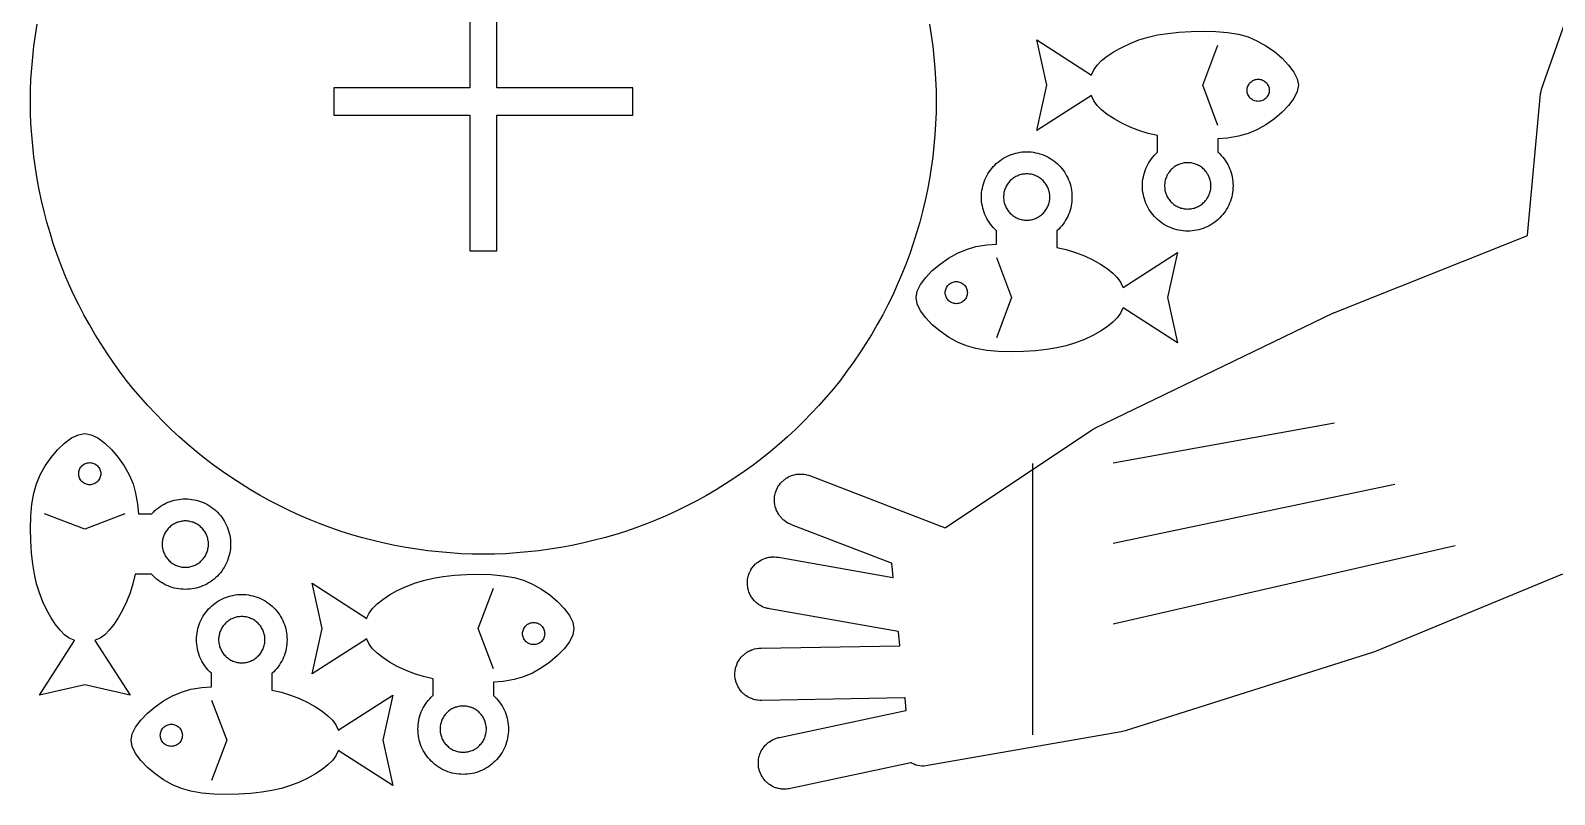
# Model space of a CAD drawing. Header units: millimetres. Extents: x 5 to 519, y 5 to 395.
# Drawn here: x 5 to 156.4, y 5.1 to 81.1 of the extents above; entities that cross this region are included whole.
import ezdxf

# ---------------------------------------------------------------- set-up
doc = ezdxf.new("R2010")
doc.units = ezdxf.units.MM
doc.layers.add('CUT', color=1, linetype='Continuous')
doc.layers.add('ENGRAVE', color=5, linetype='Continuous')

msp = doc.modelspace()

# ---------------------------------------------------------------- linework, layer by layer
at = {"layer": 'CUT'}
for points in [[(51.35, 75.35), (51.35, 88.85), (48.65, 88.85), (48.65, 75.35), (35.15, 75.35), (35.15, 72.65), (48.65, 72.65), (48.65, 59.15), (51.35, 59.15), (51.35, 72.65), (64.85, 72.65), (64.85, 75.35)], [(123.96, 70.36), (123, 70.28), (123, 68.97), (123.02, 68.95), (123.18, 68.79), (123.33, 68.63), (123.48, 68.47), (123.61, 68.29), (123.74, 68.11), (123.86, 67.93), (123.97, 67.73), (124.07, 67.54), (124.16, 67.33), (124.24, 67.13), (124.31, 66.92), (124.37, 66.71), (124.41, 66.49), (124.45, 66.27), (124.48, 66.05), (124.49, 65.83), (124.5, 65.61), (124.49, 65.39), (124.48, 65.17), (124.45, 64.95), (124.41, 64.73), (124.37, 64.52), (124.31, 64.31), (124.24, 64.1), (124.16, 63.89), (124.07, 63.69), (123.97, 63.49), (123.86, 63.3), (123.74, 63.11), (123.61, 62.93), (123.48, 62.76), (123.33, 62.59), (123.18, 62.43), (123.02, 62.28), (122.85, 62.13), (122.68, 62), (122.5, 61.87), (122.31, 61.75), (122.12, 61.64), (121.92, 61.54), (121.72, 61.46), (121.52, 61.38), (121.31, 61.31), (121.09, 61.25), (120.88, 61.2), (120.66, 61.16), (120.44, 61.13), (120.22, 61.12), (120, 61.11), (119.78, 61.12), (119.56, 61.13), (119.34, 61.16), (119.12, 61.2), (118.91, 61.25), (118.69, 61.31), (118.48, 61.38), (118.28, 61.46), (118.08, 61.54), (117.88, 61.64), (117.69, 61.75), (117.5, 61.87), (117.32, 62), (117.15, 62.13), (116.98, 62.28), (116.82, 62.43), (116.67, 62.59), (116.52, 62.76), (116.39, 62.93), (116.26, 63.11), (116.14, 63.3), (116.03, 63.49), (115.93, 63.69), (115.84, 63.89), (115.76, 64.1), (115.69, 64.31), (115.63, 64.52), (115.59, 64.73), (115.55, 64.95), (115.52, 65.17), (115.51, 65.39), (115.5, 65.61), (115.51, 65.83), (115.52, 66.05), (115.55, 66.27), (115.59, 66.49), (115.63, 66.71), (115.69, 66.92), (115.76, 67.13), (115.84, 67.33), (115.93, 67.54), (116.03, 67.73), (116.14, 67.93), (116.26, 68.11), (116.39, 68.29), (116.52, 68.47), (116.67, 68.63), (116.82, 68.79), (116.98, 68.95), (117, 68.97), (117, 70.61), (116.07, 70.83), (115.15, 71.11), (114.27, 71.46), (113.44, 71.85), (112.68, 72.27), (112.01, 72.72), (111.44, 73.17), (111, 73.61), (110.67, 74.07), (110.44, 74.57), (110.43, 74.6), (105, 71.11), (106, 75.61), (105, 80.11), (110.43, 76.62), (110.44, 76.66), (110.67, 77.15), (111, 77.61), (111.44, 78.06), (112.01, 78.51), (112.68, 78.95), (113.44, 79.38), (114.27, 79.77), (115.15, 80.11), (116.07, 80.4), (117, 80.61), (118.01, 80.77), (119.13, 80.9), (120.33, 80.97), (121.56, 81), (122.79, 80.97), (123.96, 80.86), (125.05, 80.68), (126, 80.41), (126.88, 80.03), (127.77, 79.54), (128.61, 78.95), (129.38, 78.3), (130.03, 77.61), (130.55, 76.92), (130.88, 76.24), (131, 75.61), (130.88, 74.98), (130.55, 74.3), (130.03, 73.61), (129.38, 72.92), (128.61, 72.28), (127.77, 71.69), (126.88, 71.19), (126, 70.81), (125.05, 70.55)], [(100.04, 59.75), (101, 59.83), (101, 61.15), (100.98, 61.17), (100.82, 61.32), (100.67, 61.48), (100.52, 61.65), (100.39, 61.82), (100.26, 62), (100.14, 62.19), (100.03, 62.38), (99.93, 62.58), (99.84, 62.78), (99.76, 62.98), (99.69, 63.19), (99.63, 63.41), (99.59, 63.62), (99.55, 63.84), (99.52, 64.06), (99.51, 64.28), (99.5, 64.5), (99.51, 64.72), (99.52, 64.94), (99.55, 65.16), (99.59, 65.38), (99.63, 65.59), (99.69, 65.81), (99.76, 66.02), (99.84, 66.22), (99.93, 66.42), (100.03, 66.62), (100.14, 66.81), (100.26, 67), (100.39, 67.18), (100.52, 67.35), (100.67, 67.52), (100.82, 67.68), (100.98, 67.83), (101.15, 67.98), (101.32, 68.11), (101.5, 68.24), (101.69, 68.36), (101.88, 68.47), (102.08, 68.57), (102.28, 68.66), (102.48, 68.74), (102.69, 68.81), (102.91, 68.87), (103.12, 68.91), (103.34, 68.95), (103.56, 68.98), (103.78, 68.99), (104, 69), (104.22, 68.99), (104.44, 68.98), (104.66, 68.95), (104.88, 68.91), (105.09, 68.87), (105.31, 68.81), (105.52, 68.74), (105.72, 68.66), (105.92, 68.57), (106.12, 68.47), (106.31, 68.36), (106.5, 68.24), (106.68, 68.11), (106.85, 67.98), (107.02, 67.83), (107.18, 67.68), (107.33, 67.52), (107.48, 67.35), (107.61, 67.18), (107.74, 67), (107.86, 66.81), (107.97, 66.62), (108.07, 66.42), (108.16, 66.22), (108.24, 66.02), (108.31, 65.81), (108.37, 65.59), (108.41, 65.38), (108.45, 65.16), (108.48, 64.94), (108.49, 64.72), (108.5, 64.5), (108.49, 64.28), (108.48, 64.06), (108.45, 63.84), (108.41, 63.62), (108.37, 63.41), (108.31, 63.19), (108.24, 62.98), (108.16, 62.78), (108.07, 62.58), (107.97, 62.38), (107.86, 62.19), (107.74, 62), (107.61, 61.82), (107.48, 61.65), (107.33, 61.48), (107.18, 61.32), (107.02, 61.17), (107, 61.15), (107, 59.5), (107.93, 59.28), (108.85, 59), (109.73, 58.65), (110.56, 58.26), (111.32, 57.84), (111.99, 57.4), (112.56, 56.94), (113, 56.5), (113.33, 56.04), (113.56, 55.55), (113.57, 55.51), (119, 59), (118, 54.5), (119, 50), (113.57, 53.49), (113.56, 53.45), (113.33, 52.96), (113, 52.5), (112.56, 52.06), (111.99, 51.6), (111.32, 51.16), (110.56, 50.74), (109.73, 50.35), (108.85, 50), (107.93, 49.72), (107, 49.5), (105.99, 49.34), (104.87, 49.22), (103.67, 49.14), (102.44, 49.11), (101.21, 49.15), (100.04, 49.25), (98.95, 49.43), (98, 49.7), (97.12, 50.08), (96.23, 50.58), (95.39, 51.16), (94.62, 51.81), (93.97, 52.5), (93.45, 53.19), (93.12, 53.87), (93, 54.5), (93.12, 55.13), (93.45, 55.81), (93.97, 56.5), (94.62, 57.19), (95.39, 57.84), (96.23, 58.42), (97.12, 58.92), (98, 59.3), (98.95, 59.57)], [(106.3, 64.61), (106.29, 64.73), (106.28, 64.84), (106.26, 64.95), (106.23, 65.06), (106.2, 65.17), (106.17, 65.27), (106.12, 65.38), (106.08, 65.48), (106.03, 65.58), (105.97, 65.68), (105.91, 65.78), (105.85, 65.87), (105.78, 65.96), (105.7, 66.04), (105.63, 66.13), (105.54, 66.2), (105.46, 66.28), (105.37, 66.35), (105.28, 66.41), (105.18, 66.47), (105.08, 66.53), (104.98, 66.58), (104.88, 66.62), (104.77, 66.67), (104.67, 66.7), (104.56, 66.73), (104.45, 66.76), (104.34, 66.78), (104.23, 66.79), (104.11, 66.8), (104, 66.8), (103.89, 66.8), (103.77, 66.79), (103.66, 66.78), (103.55, 66.76), (103.44, 66.73), (103.33, 66.7), (103.23, 66.67), (103.12, 66.62), (103.02, 66.58), (102.92, 66.53), (102.82, 66.47), (102.72, 66.41), (102.63, 66.35), (102.54, 66.28), (102.46, 66.2), (102.37, 66.13), (102.3, 66.04), (102.22, 65.96), (102.15, 65.87), (102.09, 65.78), (102.03, 65.68), (101.97, 65.58), (101.92, 65.48), (101.88, 65.38), (101.83, 65.27), (101.8, 65.17), (101.77, 65.06), (101.74, 64.95), (101.72, 64.84), (101.71, 64.73), (101.7, 64.61), (101.7, 64.5), (101.7, 64.39), (101.71, 64.27), (101.72, 64.16), (101.74, 64.05), (101.77, 63.94), (101.8, 63.83), (101.83, 63.73), (101.88, 63.62), (101.92, 63.52), (101.97, 63.42), (102.03, 63.32), (102.09, 63.22), (102.15, 63.13), (102.22, 63.04), (102.3, 62.96), (102.37, 62.87), (102.46, 62.8), (102.54, 62.72), (102.63, 62.65), (102.72, 62.59), (102.82, 62.53), (102.92, 62.47), (103.02, 62.42), (103.12, 62.38), (103.23, 62.33), (103.33, 62.3), (103.44, 62.27), (103.55, 62.24), (103.66, 62.22), (103.77, 62.21), (103.89, 62.2), (104, 62.2), (104.11, 62.2), (104.23, 62.21), (104.34, 62.22), (104.45, 62.24), (104.56, 62.27), (104.67, 62.3), (104.77, 62.33), (104.88, 62.38), (104.98, 62.42), (105.08, 62.47), (105.18, 62.53), (105.28, 62.59), (105.37, 62.65), (105.46, 62.72), (105.54, 62.8), (105.63, 62.87), (105.7, 62.96), (105.78, 63.04), (105.85, 63.13), (105.91, 63.22), (105.97, 63.32), (106.03, 63.42), (106.08, 63.52), (106.12, 63.62), (106.17, 63.73), (106.2, 63.83), (106.23, 63.94), (106.26, 64.05), (106.28, 64.16), (106.29, 64.27), (106.3, 64.39), (106.3, 64.5)], [(117.7, 65.5), (117.71, 65.39), (117.72, 65.28), (117.74, 65.16), (117.77, 65.05), (117.8, 64.94), (117.83, 64.84), (117.88, 64.73), (117.92, 64.63), (117.97, 64.53), (118.03, 64.43), (118.09, 64.33), (118.15, 64.24), (118.22, 64.15), (118.3, 64.07), (118.37, 63.99), (118.46, 63.91), (118.54, 63.83), (118.63, 63.77), (118.72, 63.7), (118.82, 63.64), (118.92, 63.58), (119.02, 63.53), (119.12, 63.49), (119.23, 63.45), (119.33, 63.41), (119.44, 63.38), (119.55, 63.36), (119.66, 63.34), (119.77, 63.32), (119.89, 63.32), (120, 63.31), (120.11, 63.32), (120.23, 63.32), (120.34, 63.34), (120.45, 63.36), (120.56, 63.38), (120.67, 63.41), (120.77, 63.45), (120.88, 63.49), (120.98, 63.53), (121.08, 63.58), (121.18, 63.64), (121.28, 63.7), (121.37, 63.77), (121.46, 63.83), (121.54, 63.91), (121.63, 63.99), (121.7, 64.07), (121.78, 64.15), (121.85, 64.24), (121.91, 64.33), (121.97, 64.43), (122.03, 64.53), (122.08, 64.63), (122.12, 64.73), (122.17, 64.84), (122.2, 64.94), (122.23, 65.05), (122.26, 65.16), (122.28, 65.28), (122.29, 65.39), (122.3, 65.5), (122.3, 65.61), (122.3, 65.73), (122.29, 65.84), (122.28, 65.95), (122.26, 66.06), (122.23, 66.17), (122.2, 66.28), (122.17, 66.39), (122.12, 66.49), (122.08, 66.6), (122.03, 66.7), (121.97, 66.79), (121.91, 66.89), (121.85, 66.98), (121.78, 67.07), (121.7, 67.16), (121.63, 67.24), (121.54, 67.32), (121.46, 67.39), (121.37, 67.46), (121.28, 67.52), (121.18, 67.59), (121.08, 67.64), (120.98, 67.69), (120.88, 67.74), (120.77, 67.78), (120.67, 67.81), (120.56, 67.84), (120.45, 67.87), (120.34, 67.89), (120.23, 67.9), (120.11, 67.91), (120, 67.91), (119.89, 67.91), (119.77, 67.9), (119.66, 67.89), (119.55, 67.87), (119.44, 67.84), (119.33, 67.81), (119.23, 67.78), (119.12, 67.74), (119.02, 67.69), (118.92, 67.64), (118.82, 67.59), (118.72, 67.52), (118.63, 67.46), (118.54, 67.39), (118.46, 67.32), (118.37, 67.24), (118.3, 67.16), (118.22, 67.07), (118.15, 66.98), (118.09, 66.89), (118.03, 66.79), (117.97, 66.7), (117.92, 66.6), (117.88, 66.49), (117.83, 66.39), (117.8, 66.28), (117.77, 66.17), (117.74, 66.06), (117.72, 65.95), (117.71, 65.84), (117.7, 65.73), (117.7, 65.61)], [(15.64, 33.96), (15.72, 33), (17.03, 33), (17.05, 33.02), (17.21, 33.18), (17.37, 33.33), (17.53, 33.48), (17.71, 33.61), (17.89, 33.74), (18.07, 33.86), (18.27, 33.97), (18.46, 34.07), (18.67, 34.16), (18.87, 34.24), (19.08, 34.31), (19.29, 34.37), (19.51, 34.41), (19.73, 34.45), (19.95, 34.48), (20.17, 34.49), (20.39, 34.5), (20.61, 34.49), (20.83, 34.48), (21.05, 34.45), (21.27, 34.41), (21.48, 34.37), (21.69, 34.31), (21.9, 34.24), (22.11, 34.16), (22.31, 34.07), (22.51, 33.97), (22.7, 33.86), (22.89, 33.74), (23.07, 33.61), (23.24, 33.48), (23.41, 33.33), (23.57, 33.18), (23.72, 33.02), (23.87, 32.85), (24, 32.68), (24.13, 32.5), (24.25, 32.31), (24.36, 32.12), (24.46, 31.92), (24.54, 31.72), (24.62, 31.52), (24.69, 31.31), (24.75, 31.09), (24.8, 30.88), (24.84, 30.66), (24.87, 30.44), (24.88, 30.22), (24.89, 30), (24.88, 29.78), (24.87, 29.56), (24.84, 29.34), (24.8, 29.12), (24.75, 28.91), (24.69, 28.69), (24.62, 28.48), (24.54, 28.28), (24.46, 28.08), (24.36, 27.88), (24.25, 27.69), (24.13, 27.5), (24, 27.32), (23.87, 27.15), (23.72, 26.98), (23.57, 26.82), (23.41, 26.67), (23.24, 26.52), (23.07, 26.39), (22.89, 26.26), (22.7, 26.14), (22.51, 26.03), (22.31, 25.93), (22.11, 25.84), (21.9, 25.76), (21.69, 25.69), (21.48, 25.63), (21.27, 25.59), (21.05, 25.55), (20.83, 25.52), (20.61, 25.51), (20.39, 25.5), (20.17, 25.51), (19.95, 25.52), (19.73, 25.55), (19.51, 25.59), (19.29, 25.63), (19.08, 25.69), (18.87, 25.76), (18.67, 25.84), (18.46, 25.93), (18.27, 26.03), (18.07, 26.14), (17.89, 26.26), (17.71, 26.39), (17.53, 26.52), (17.37, 26.67), (17.21, 26.82), (17.05, 26.98), (17.03, 27), (15.39, 27), (15.17, 26.07), (14.89, 25.15), (14.54, 24.27), (14.15, 23.44), (13.73, 22.68), (13.28, 22.01), (12.83, 21.44), (12.39, 21), (11.93, 20.67), (11.43, 20.44), (11.4, 20.43), (14.89, 15), (10.39, 16), (5.89, 15), (9.38, 20.43), (9.34, 20.44), (8.85, 20.67), (8.39, 21), (7.94, 21.44), (7.49, 22.01), (7.05, 22.68), (6.62, 23.44), (6.23, 24.27), (5.89, 25.15), (5.6, 26.07), (5.39, 27), (5.23, 28.01), (5.1, 29.13), (5.03, 30.33), (5, 31.56), (5.03, 32.79), (5.14, 33.96), (5.32, 35.05), (5.59, 36), (5.97, 36.88), (6.46, 37.77), (7.05, 38.61), (7.7, 39.38), (8.39, 40.03), (9.08, 40.55), (9.76, 40.88), (10.39, 41), (11.02, 40.88), (11.7, 40.55), (12.39, 40.03), (13.08, 39.38), (13.72, 38.61), (14.31, 37.77), (14.81, 36.88), (15.19, 36), (15.45, 35.05)], [(20.5, 27.7), (20.61, 27.71), (20.72, 27.72), (20.84, 27.74), (20.95, 27.77), (21.06, 27.8), (21.16, 27.83), (21.27, 27.88), (21.37, 27.92), (21.47, 27.97), (21.57, 28.03), (21.67, 28.09), (21.76, 28.15), (21.85, 28.22), (21.93, 28.3), (22.01, 28.37), (22.09, 28.46), (22.17, 28.54), (22.23, 28.63), (22.3, 28.72), (22.36, 28.82), (22.42, 28.92), (22.47, 29.02), (22.51, 29.12), (22.55, 29.23), (22.59, 29.33), (22.62, 29.44), (22.64, 29.55), (22.66, 29.66), (22.68, 29.77), (22.68, 29.89), (22.69, 30), (22.68, 30.11), (22.68, 30.23), (22.66, 30.34), (22.64, 30.45), (22.62, 30.56), (22.59, 30.67), (22.55, 30.77), (22.51, 30.88), (22.47, 30.98), (22.42, 31.08), (22.36, 31.18), (22.3, 31.28), (22.23, 31.37), (22.17, 31.46), (22.09, 31.54), (22.01, 31.63), (21.93, 31.7), (21.85, 31.78), (21.76, 31.85), (21.67, 31.91), (21.57, 31.97), (21.47, 32.03), (21.37, 32.08), (21.27, 32.12), (21.16, 32.17), (21.06, 32.2), (20.95, 32.23), (20.84, 32.26), (20.72, 32.28), (20.61, 32.29), (20.5, 32.3), (20.39, 32.3), (20.27, 32.3), (20.16, 32.29), (20.05, 32.28), (19.94, 32.26), (19.83, 32.23), (19.72, 32.2), (19.61, 32.17), (19.51, 32.12), (19.4, 32.08), (19.3, 32.03), (19.21, 31.97), (19.11, 31.91), (19.02, 31.85), (18.93, 31.78), (18.84, 31.7), (18.76, 31.63), (18.68, 31.54), (18.61, 31.46), (18.54, 31.37), (18.48, 31.28), (18.41, 31.18), (18.36, 31.08), (18.31, 30.98), (18.26, 30.88), (18.22, 30.77), (18.19, 30.67), (18.16, 30.56), (18.13, 30.45), (18.11, 30.34), (18.1, 30.23), (18.09, 30.11), (18.09, 30), (18.09, 29.89), (18.1, 29.77), (18.11, 29.66), (18.13, 29.55), (18.16, 29.44), (18.19, 29.33), (18.22, 29.23), (18.26, 29.12), (18.31, 29.02), (18.36, 28.92), (18.41, 28.82), (18.48, 28.72), (18.54, 28.63), (18.61, 28.54), (18.68, 28.46), (18.76, 28.37), (18.84, 28.3), (18.93, 28.22), (19.02, 28.15), (19.11, 28.09), (19.21, 28.03), (19.3, 27.97), (19.4, 27.92), (19.51, 27.88), (19.61, 27.83), (19.72, 27.8), (19.83, 27.77), (19.94, 27.74), (20.05, 27.72), (20.16, 27.71), (20.27, 27.7), (20.39, 27.7)], [(51.96, 16.36), (51, 16.28), (51, 14.97), (51.02, 14.95), (51.18, 14.79), (51.33, 14.63), (51.48, 14.47), (51.61, 14.29), (51.74, 14.11), (51.86, 13.93), (51.97, 13.73), (52.07, 13.54), (52.16, 13.33), (52.24, 13.13), (52.31, 12.92), (52.37, 12.71), (52.41, 12.49), (52.45, 12.27), (52.48, 12.05), (52.49, 11.83), (52.5, 11.61), (52.49, 11.39), (52.48, 11.17), (52.45, 10.95), (52.41, 10.73), (52.37, 10.52), (52.31, 10.31), (52.24, 10.1), (52.16, 9.89), (52.07, 9.69), (51.97, 9.49), (51.86, 9.3), (51.74, 9.11), (51.61, 8.93), (51.48, 8.76), (51.33, 8.59), (51.18, 8.43), (51.02, 8.28), (50.85, 8.13), (50.68, 8), (50.5, 7.87), (50.31, 7.75), (50.12, 7.64), (49.92, 7.54), (49.72, 7.46), (49.52, 7.38), (49.31, 7.31), (49.09, 7.25), (48.88, 7.2), (48.66, 7.16), (48.44, 7.13), (48.22, 7.12), (48, 7.11), (47.78, 7.12), (47.56, 7.13), (47.34, 7.16), (47.12, 7.2), (46.91, 7.25), (46.69, 7.31), (46.48, 7.38), (46.28, 7.46), (46.08, 7.54), (45.88, 7.64), (45.69, 7.75), (45.5, 7.87), (45.32, 8), (45.15, 8.13), (44.98, 8.28), (44.82, 8.43), (44.67, 8.59), (44.52, 8.76), (44.39, 8.93), (44.26, 9.11), (44.14, 9.3), (44.03, 9.49), (43.93, 9.69), (43.84, 9.89), (43.76, 10.1), (43.69, 10.31), (43.63, 10.52), (43.59, 10.73), (43.55, 10.95), (43.52, 11.17), (43.51, 11.39), (43.5, 11.61), (43.51, 11.83), (43.52, 12.05), (43.55, 12.27), (43.59, 12.49), (43.63, 12.71), (43.69, 12.92), (43.76, 13.13), (43.84, 13.33), (43.93, 13.54), (44.03, 13.73), (44.14, 13.93), (44.26, 14.11), (44.39, 14.29), (44.52, 14.47), (44.67, 14.63), (44.82, 14.79), (44.98, 14.95), (45, 14.97), (45, 16.61), (44.07, 16.83), (43.15, 17.11), (42.27, 17.46), (41.44, 17.85), (40.68, 18.27), (40.01, 18.72), (39.44, 19.17), (39, 19.61), (38.67, 20.07), (38.44, 20.57), (38.43, 20.6), (33, 17.11), (34, 21.61), (33, 26.11), (38.43, 22.62), (38.44, 22.66), (38.67, 23.15), (39, 23.61), (39.44, 24.06), (40.01, 24.51), (40.68, 24.95), (41.44, 25.38), (42.27, 25.77), (43.15, 26.11), (44.07, 26.4), (45, 26.61), (46.01, 26.77), (47.13, 26.9), (48.33, 26.97), (49.56, 27), (50.79, 26.97), (51.96, 26.86), (53.05, 26.68), (54, 26.41), (54.88, 26.03), (55.77, 25.54), (56.61, 24.95), (57.38, 24.3), (58.03, 23.61), (58.55, 22.92), (58.88, 22.24), (59, 21.61), (58.88, 20.98), (58.55, 20.3), (58.03, 19.61), (57.38, 18.92), (56.61, 18.28), (55.77, 17.69), (54.88, 17.19), (54, 16.81), (53.05, 16.55)], [(22.04, 15.75), (23, 15.83), (23, 17.15), (22.98, 17.17), (22.82, 17.32), (22.67, 17.48), (22.52, 17.65), (22.39, 17.82), (22.26, 18), (22.14, 18.19), (22.03, 18.38), (21.93, 18.58), (21.84, 18.78), (21.76, 18.98), (21.69, 19.19), (21.63, 19.41), (21.59, 19.62), (21.55, 19.84), (21.52, 20.06), (21.51, 20.28), (21.5, 20.5), (21.51, 20.72), (21.52, 20.94), (21.55, 21.16), (21.59, 21.38), (21.63, 21.59), (21.69, 21.81), (21.76, 22.02), (21.84, 22.22), (21.93, 22.42), (22.03, 22.62), (22.14, 22.81), (22.26, 23), (22.39, 23.18), (22.52, 23.35), (22.67, 23.52), (22.82, 23.68), (22.98, 23.83), (23.15, 23.98), (23.32, 24.11), (23.5, 24.24), (23.69, 24.36), (23.88, 24.47), (24.08, 24.57), (24.28, 24.66), (24.48, 24.74), (24.69, 24.81), (24.91, 24.87), (25.12, 24.91), (25.34, 24.95), (25.56, 24.98), (25.78, 24.99), (26, 25), (26.22, 24.99), (26.44, 24.98), (26.66, 24.95), (26.88, 24.91), (27.09, 24.87), (27.31, 24.81), (27.52, 24.74), (27.72, 24.66), (27.92, 24.57), (28.12, 24.47), (28.31, 24.36), (28.5, 24.24), (28.68, 24.11), (28.85, 23.98), (29.02, 23.83), (29.18, 23.68), (29.33, 23.52), (29.48, 23.35), (29.61, 23.18), (29.74, 23), (29.86, 22.81), (29.97, 22.62), (30.07, 22.42), (30.16, 22.22), (30.24, 22.02), (30.31, 21.81), (30.37, 21.59), (30.41, 21.38), (30.45, 21.16), (30.48, 20.94), (30.49, 20.72), (30.5, 20.5), (30.49, 20.28), (30.48, 20.06), (30.45, 19.84), (30.41, 19.62), (30.37, 19.41), (30.31, 19.19), (30.24, 18.98), (30.16, 18.78), (30.07, 18.58), (29.97, 18.38), (29.86, 18.19), (29.74, 18), (29.61, 17.82), (29.48, 17.65), (29.33, 17.48), (29.18, 17.32), (29.02, 17.17), (29, 17.15), (29, 15.5), (29.93, 15.28), (30.85, 15), (31.73, 14.65), (32.56, 14.26), (33.32, 13.84), (33.99, 13.4), (34.56, 12.94), (35, 12.5), (35.33, 12.04), (35.56, 11.55), (35.57, 11.51), (41, 15), (40, 10.5), (41, 6), (35.57, 9.49), (35.56, 9.45), (35.33, 8.96), (35, 8.5), (34.56, 8.06), (33.99, 7.6), (33.32, 7.16), (32.56, 6.74), (31.73, 6.35), (30.85, 6), (29.93, 5.72), (29, 5.5), (27.99, 5.34), (26.87, 5.22), (25.67, 5.14), (24.44, 5.11), (23.21, 5.15), (22.04, 5.25), (20.95, 5.43), (20, 5.7), (19.12, 6.08), (18.23, 6.58), (17.39, 7.16), (16.62, 7.81), (15.97, 8.5), (15.45, 9.19), (15.12, 9.87), (15, 10.5), (15.12, 11.13), (15.45, 11.81), (15.97, 12.5), (16.62, 13.19), (17.39, 13.84), (18.23, 14.42), (19.12, 14.92), (20, 15.3), (20.95, 15.57)], [(28.3, 20.61), (28.29, 20.73), (28.28, 20.84), (28.26, 20.95), (28.23, 21.06), (28.2, 21.17), (28.17, 21.27), (28.12, 21.38), (28.08, 21.48), (28.03, 21.58), (27.97, 21.68), (27.91, 21.78), (27.85, 21.87), (27.78, 21.96), (27.7, 22.04), (27.63, 22.13), (27.54, 22.2), (27.46, 22.28), (27.37, 22.35), (27.28, 22.41), (27.18, 22.47), (27.08, 22.53), (26.98, 22.58), (26.88, 22.62), (26.77, 22.67), (26.67, 22.7), (26.56, 22.73), (26.45, 22.76), (26.34, 22.78), (26.23, 22.79), (26.11, 22.8), (26, 22.8), (25.89, 22.8), (25.77, 22.79), (25.66, 22.78), (25.55, 22.76), (25.44, 22.73), (25.33, 22.7), (25.23, 22.67), (25.12, 22.62), (25.02, 22.58), (24.92, 22.53), (24.82, 22.47), (24.72, 22.41), (24.63, 22.35), (24.54, 22.28), (24.46, 22.2), (24.37, 22.13), (24.3, 22.04), (24.22, 21.96), (24.15, 21.87), (24.09, 21.78), (24.03, 21.68), (23.97, 21.58), (23.92, 21.48), (23.88, 21.38), (23.83, 21.27), (23.8, 21.17), (23.77, 21.06), (23.74, 20.95), (23.72, 20.84), (23.71, 20.73), (23.7, 20.61), (23.7, 20.5), (23.7, 20.39), (23.71, 20.27), (23.72, 20.16), (23.74, 20.05), (23.77, 19.94), (23.8, 19.83), (23.83, 19.73), (23.88, 19.62), (23.92, 19.52), (23.97, 19.42), (24.03, 19.32), (24.09, 19.22), (24.15, 19.13), (24.22, 19.04), (24.3, 18.96), (24.37, 18.87), (24.46, 18.8), (24.54, 18.72), (24.63, 18.65), (24.72, 18.59), (24.82, 18.53), (24.92, 18.47), (25.02, 18.42), (25.12, 18.38), (25.23, 18.33), (25.33, 18.3), (25.44, 18.27), (25.55, 18.24), (25.66, 18.22), (25.77, 18.21), (25.89, 18.2), (26, 18.2), (26.11, 18.2), (26.23, 18.21), (26.34, 18.22), (26.45, 18.24), (26.56, 18.27), (26.67, 18.3), (26.77, 18.33), (26.88, 18.38), (26.98, 18.42), (27.08, 18.47), (27.18, 18.53), (27.28, 18.59), (27.37, 18.65), (27.46, 18.72), (27.54, 18.8), (27.63, 18.87), (27.7, 18.96), (27.78, 19.04), (27.85, 19.13), (27.91, 19.22), (27.97, 19.32), (28.03, 19.42), (28.08, 19.52), (28.12, 19.62), (28.17, 19.73), (28.2, 19.83), (28.23, 19.94), (28.26, 20.05), (28.28, 20.16), (28.29, 20.27), (28.3, 20.39), (28.3, 20.5)], [(45.7, 11.5), (45.71, 11.39), (45.72, 11.28), (45.74, 11.16), (45.77, 11.05), (45.8, 10.94), (45.83, 10.84), (45.88, 10.73), (45.92, 10.63), (45.97, 10.53), (46.03, 10.43), (46.09, 10.33), (46.15, 10.24), (46.22, 10.15), (46.3, 10.07), (46.37, 9.99), (46.46, 9.91), (46.54, 9.83), (46.63, 9.77), (46.72, 9.7), (46.82, 9.64), (46.92, 9.58), (47.02, 9.53), (47.12, 9.49), (47.23, 9.45), (47.33, 9.41), (47.44, 9.38), (47.55, 9.36), (47.66, 9.34), (47.77, 9.32), (47.89, 9.32), (48, 9.31), (48.11, 9.32), (48.23, 9.32), (48.34, 9.34), (48.45, 9.36), (48.56, 9.38), (48.67, 9.41), (48.77, 9.45), (48.88, 9.49), (48.98, 9.53), (49.08, 9.58), (49.18, 9.64), (49.28, 9.7), (49.37, 9.77), (49.46, 9.83), (49.54, 9.91), (49.63, 9.99), (49.7, 10.07), (49.78, 10.15), (49.85, 10.24), (49.91, 10.33), (49.97, 10.43), (50.03, 10.53), (50.08, 10.63), (50.12, 10.73), (50.17, 10.84), (50.2, 10.94), (50.23, 11.05), (50.26, 11.16), (50.28, 11.28), (50.29, 11.39), (50.3, 11.5), (50.3, 11.61), (50.3, 11.73), (50.29, 11.84), (50.28, 11.95), (50.26, 12.06), (50.23, 12.17), (50.2, 12.28), (50.17, 12.39), (50.12, 12.49), (50.08, 12.6), (50.03, 12.7), (49.97, 12.79), (49.91, 12.89), (49.85, 12.98), (49.78, 13.07), (49.7, 13.16), (49.63, 13.24), (49.54, 13.32), (49.46, 13.39), (49.37, 13.46), (49.28, 13.52), (49.18, 13.59), (49.08, 13.64), (48.98, 13.69), (48.88, 13.74), (48.77, 13.78), (48.67, 13.81), (48.56, 13.84), (48.45, 13.87), (48.34, 13.89), (48.23, 13.9), (48.11, 13.91), (48, 13.91), (47.89, 13.91), (47.77, 13.9), (47.66, 13.89), (47.55, 13.87), (47.44, 13.84), (47.33, 13.81), (47.23, 13.78), (47.12, 13.74), (47.02, 13.69), (46.92, 13.64), (46.82, 13.59), (46.72, 13.52), (46.63, 13.46), (46.54, 13.39), (46.46, 13.32), (46.37, 13.24), (46.3, 13.16), (46.22, 13.07), (46.15, 12.98), (46.09, 12.89), (46.03, 12.79), (45.97, 12.7), (45.92, 12.6), (45.88, 12.49), (45.83, 12.39), (45.8, 12.28), (45.77, 12.17), (45.74, 12.06), (45.72, 11.95), (45.71, 11.84), (45.7, 11.73), (45.7, 11.61)]]:
    msp.add_lwpolyline(points, close=True, dxfattribs=at)
for points in [[(157.23, 27.02), (138.71, 19.35), (138.63, 19.32), (138.55, 19.29), (138.47, 19.26), (113.79, 11.44), (113.66, 11.4), (113.53, 11.37), (113.39, 11.34), (93.98, 7.96), (93.78, 7.94), (93.58, 7.94), (93.38, 7.95), (93.18, 7.99), (92.99, 8.04), (92.8, 8.12), (92.62, 8.21), (92.54, 8.26), (92.49, 8.25), (80.51, 5.71), (80.41, 5.69), (80.31, 5.67), (80.11, 5.65), (80.05, 5.64), (79.86, 5.64), (79.8, 5.64), (79.6, 5.66), (79.55, 5.67), (79.35, 5.7), (79.3, 5.72), (79.11, 5.77), (79.05, 5.79), (78.87, 5.86), (78.82, 5.89), (78.64, 5.98), (78.59, 6.01), (78.43, 6.12), (78.38, 6.15), (78.23, 6.27), (78.18, 6.31), (78.04, 6.45), (78, 6.49), (77.87, 6.64), (77.84, 6.69), (77.73, 6.85), (77.7, 6.9), (77.6, 7.07), (77.58, 7.12), (77.5, 7.3), (77.48, 7.36), (77.42, 7.55), (77.4, 7.6), (77.36, 7.8), (77.35, 7.85), (77.33, 8.05), (77.33, 8.11), (77.33, 8.3), (77.33, 8.36), (77.34, 8.56), (77.35, 8.62), (77.39, 8.81), (77.4, 8.87), (77.46, 9.05), (77.47, 9.11), (77.55, 9.29), (77.57, 9.34), (77.66, 9.52), (77.69, 9.57), (77.8, 9.73), (77.83, 9.78), (77.96, 9.94), (77.99, 9.98), (78.13, 10.12), (78.17, 10.16), (78.32, 10.29), (78.37, 10.32), (78.53, 10.43), (78.58, 10.46), (78.75, 10.56), (78.81, 10.58), (78.99, 10.66), (79.04, 10.68), (79.23, 10.74), (79.33, 10.77), (79.43, 10.79), (91.98, 13.46), (92.03, 13.47), (92.02, 13.52), (91.91, 14.66), (91.91, 14.71), (91.86, 14.71), (77.69, 14.46), (77.59, 14.46), (77.49, 14.47), (77.29, 14.48), (77.23, 14.49), (77.04, 14.52), (76.98, 14.54), (76.79, 14.59), (76.74, 14.61), (76.55, 14.68), (76.5, 14.71), (76.33, 14.8), (76.28, 14.82), (76.11, 14.93), (76.06, 14.97), (75.91, 15.09), (75.86, 15.13), (75.72, 15.26), (75.68, 15.3), (75.56, 15.45), (75.52, 15.5), (75.41, 15.66), (75.38, 15.71), (75.28, 15.88), (75.26, 15.94), (75.18, 16.12), (75.16, 16.17), (75.1, 16.36), (75.08, 16.41), (75.04, 16.61), (75.03, 16.66), (75.01, 16.86), (75, 16.92), (75, 17.11), (75, 17.17), (75.02, 17.37), (75.03, 17.43), (75.06, 17.62), (75.07, 17.68), (75.13, 17.86), (75.15, 17.92), (75.22, 18.1), (75.24, 18.16), (75.33, 18.33), (75.36, 18.38), (75.47, 18.55), (75.5, 18.59), (75.62, 18.75), (75.66, 18.79), (75.8, 18.93), (75.84, 18.97), (75.99, 19.1), (76.04, 19.14), (76.2, 19.25), (76.25, 19.28), (76.42, 19.38), (76.47, 19.4), (76.65, 19.48), (76.71, 19.5), (76.89, 19.56), (76.95, 19.58), (77.14, 19.62), (77.2, 19.63), (77.39, 19.65), (77.5, 19.66), (77.6, 19.66), (91.35, 19.9), (91.4, 19.9), (91.39, 19.95), (91.27, 21.26), (91.26, 21.3), (91.21, 21.31), (78.43, 23.57), (78.34, 23.59), (78.23, 23.61), (78.04, 23.66), (77.99, 23.68), (77.8, 23.75), (77.75, 23.78), (77.58, 23.87), (77.53, 23.89), (77.36, 24), (77.31, 24.03), (77.16, 24.15), (77.11, 24.19), (76.97, 24.33), (76.93, 24.37), (76.8, 24.52), (76.77, 24.57), (76.65, 24.73), (76.62, 24.78), (76.53, 24.95), (76.5, 25), (76.42, 25.18), (76.4, 25.24), (76.34, 25.42), (76.32, 25.48), (76.28, 25.67), (76.27, 25.73), (76.25, 25.92), (76.24, 25.98), (76.24, 26.18), (76.24, 26.24), (76.26, 26.43), (76.26, 26.49), (76.3, 26.68), (76.31, 26.74), (76.36, 26.93), (76.38, 26.98), (76.45, 27.17), (76.48, 27.22), (76.57, 27.4), (76.6, 27.45), (76.7, 27.61), (76.73, 27.66), (76.86, 27.82), (76.89, 27.86), (77.03, 28), (77.07, 28.04), (77.22, 28.17), (77.27, 28.21), (77.43, 28.32), (77.48, 28.35), (77.65, 28.45), (77.7, 28.47), (77.88, 28.55), (77.94, 28.57), (78.12, 28.63), (78.18, 28.65), (78.37, 28.69), (78.43, 28.7), (78.62, 28.72), (78.68, 28.73), (78.88, 28.73), (78.94, 28.73), (79.13, 28.72), (79.24, 28.7), (79.34, 28.69), (90.68, 26.69), (90.73, 26.68), (90.73, 26.73), (90.62, 27.81), (90.61, 28.03), (90.61, 28.1), (90.57, 28.12), (80.64, 31.93), (80.55, 31.97), (80.45, 32.01), (80.27, 32.1), (80.22, 32.13), (80.06, 32.23), (80.01, 32.27), (79.85, 32.39), (79.81, 32.42), (79.67, 32.56), (79.63, 32.6), (79.5, 32.75), (79.46, 32.8), (79.35, 32.96), (79.32, 33.01), (79.22, 33.18), (79.19, 33.23), (79.11, 33.41), (79.09, 33.46), (79.03, 33.65), (79.01, 33.71), (78.97, 33.9), (78.96, 33.96), (78.94, 34.15), (78.93, 34.21), (78.93, 34.4), (78.93, 34.46), (78.94, 34.66), (78.95, 34.72), (78.98, 34.91), (79, 34.97), (79.05, 35.16), (79.07, 35.21), (79.14, 35.4), (79.16, 35.45), (79.25, 35.63), (79.28, 35.68), (79.38, 35.84), (79.42, 35.89), (79.54, 36.05), (79.57, 36.09), (79.71, 36.23), (79.75, 36.27), (79.9, 36.4), (79.95, 36.44), (80.11, 36.55), (80.16, 36.58), (80.33, 36.68), (80.38, 36.71), (80.56, 36.79), (80.61, 36.81), (80.8, 36.87), (80.86, 36.88), (81.05, 36.93), (81.1, 36.94), (81.3, 36.96), (81.36, 36.97), (81.55, 36.97), (81.61, 36.97), (81.81, 36.96), (81.87, 36.95), (82.06, 36.92), (82.12, 36.9), (82.31, 36.85), (82.41, 36.82), (82.5, 36.78), (95.48, 31.8), (95.57, 31.76), (95.67, 31.72), (95.79, 31.66), (95.79, 31.66), (95.88, 31.62), (95.92, 31.64), (110.42, 41.31), (110.54, 41.38), (110.66, 41.45), (110.78, 41.52), (134.5, 52.98), (134.56, 53.01), (134.63, 53.04), (134.69, 53.07), (153.7, 60.65), (153.75, 60.67), (153.76, 60.72), (155.07, 74.76), (155.11, 75), (155.17, 75.23), (158.46, 84.63)], [(94.34, 81.69), (94.51, 80.6), (94.66, 79.51), (94.78, 78.41), (94.88, 77.31), (94.95, 76.21), (94.99, 75.1), (95, 74), (94.99, 72.9), (94.95, 71.79), (94.88, 70.69), (94.78, 69.59), (94.66, 68.49), (94.51, 67.4), (94.34, 66.31), (94.14, 65.22), (93.91, 64.14), (93.65, 63.07), (93.37, 62), (93.06, 60.94), (92.73, 59.88), (92.37, 58.84), (91.98, 57.8), (91.57, 56.78), (91.14, 55.76), (90.68, 54.76), (90.2, 53.77), (89.69, 52.79), (89.15, 51.82), (88.6, 50.87), (88.02, 49.93), (87.42, 49), (86.79, 48.09), (86.14, 47.19), (85.48, 46.31), (84.79, 45.45), (84.07, 44.61), (83.34, 43.78), (82.59, 42.97), (81.82, 42.18), (81.03, 41.41), (80.22, 40.66), (79.39, 39.93), (78.55, 39.21), (77.69, 38.52), (76.81, 37.86), (75.91, 37.21), (75, 36.58), (74.07, 35.98), (73.13, 35.4), (72.18, 34.85), (71.21, 34.31), (70.23, 33.8), (69.24, 33.32), (68.24, 32.86), (67.22, 32.43), (66.2, 32.02), (65.16, 31.63), (64.12, 31.27), (63.06, 30.94), (62, 30.63), (60.93, 30.35), (59.86, 30.09), (58.78, 29.86), (57.69, 29.66), (56.6, 29.49), (55.51, 29.34), (54.41, 29.22), (53.31, 29.12), (52.21, 29.05), (51.1, 29.01), (50, 29), (48.9, 29.01), (47.79, 29.05), (46.69, 29.12), (45.59, 29.22), (44.49, 29.34), (43.4, 29.49), (42.31, 29.66), (41.22, 29.86), (40.14, 30.09), (39.07, 30.35), (38, 30.63), (36.94, 30.94), (35.88, 31.27), (34.84, 31.63), (33.8, 32.02), (32.78, 32.43), (31.76, 32.86), (30.76, 33.32), (29.77, 33.8), (28.79, 34.31), (27.82, 34.85), (26.87, 35.4), (25.93, 35.98), (25, 36.58), (24.09, 37.21), (23.19, 37.86), (22.31, 38.52), (21.45, 39.21), (20.61, 39.93), (19.78, 40.66), (18.97, 41.41), (18.18, 42.18), (17.41, 42.97), (16.66, 43.78), (15.93, 44.61), (15.21, 45.45), (14.52, 46.31), (13.86, 47.19), (13.21, 48.09), (12.58, 49), (11.98, 49.93), (11.4, 50.87), (10.85, 51.82), (10.31, 52.79), (9.8, 53.77), (9.32, 54.76), (8.86, 55.76), (8.43, 56.78), (8.02, 57.8), (7.63, 58.84), (7.27, 59.88), (6.94, 60.94), (6.63, 62), (6.35, 63.07), (6.09, 64.14), (5.86, 65.22), (5.66, 66.31), (5.49, 67.4), (5.34, 68.49), (5.22, 69.59), (5.12, 70.69), (5.05, 71.79), (5.01, 72.9), (5, 74), (5.01, 75.1), (5.05, 76.21), (5.12, 77.31), (5.22, 78.41), (5.34, 79.51), (5.49, 80.6), (5.66, 81.69)]]:
    msp.add_lwpolyline(points, dxfattribs=at)
at = {"layer": 'ENGRAVE'}
for points in [[(123, 71.61), (121.5, 75.61), (123, 79.61)], [(125.9, 75.11), (125.91, 75.22), (125.92, 75.33), (125.95, 75.43), (125.98, 75.53), (126.03, 75.63), (126.09, 75.72), (126.15, 75.81), (126.22, 75.89), (126.3, 75.96), (126.39, 76.03), (126.48, 76.08), (126.58, 76.13), (126.68, 76.17), (126.79, 76.19), (126.89, 76.21), (127, 76.21), (127.11, 76.21), (127.21, 76.19), (127.32, 76.17), (127.42, 76.13), (127.52, 76.08), (127.61, 76.03), (127.7, 75.96), (127.78, 75.89), (127.85, 75.81), (127.91, 75.72), (127.97, 75.63), (128.02, 75.53), (128.05, 75.43), (128.08, 75.33), (128.09, 75.22), (128.1, 75.11), (128.09, 75), (128.08, 74.9), (128.05, 74.79), (128.02, 74.69), (127.97, 74.59), (127.91, 74.5), (127.85, 74.41), (127.78, 74.33), (127.7, 74.26), (127.61, 74.2), (127.52, 74.14), (127.42, 74.1), (127.32, 74.06), (127.21, 74.03), (127.11, 74.02), (127, 74.01), (126.89, 74.02), (126.79, 74.03), (126.68, 74.06), (126.58, 74.1), (126.48, 74.14), (126.39, 74.2), (126.3, 74.26), (126.22, 74.33), (126.15, 74.41), (126.09, 74.5), (126.03, 74.59), (125.98, 74.69), (125.95, 74.79), (125.92, 74.9), (125.91, 75), (125.9, 75.11)], [(101, 58.5), (102.5, 54.5), (101, 50.5)], [(98.1, 55), (98.09, 54.89), (98.08, 54.79), (98.05, 54.68), (98.02, 54.58), (97.97, 54.48), (97.91, 54.39), (97.85, 54.3), (97.78, 54.22), (97.7, 54.15), (97.61, 54.09), (97.52, 54.03), (97.42, 53.98), (97.32, 53.95), (97.21, 53.92), (97.11, 53.91), (97, 53.9), (96.89, 53.91), (96.79, 53.92), (96.68, 53.95), (96.58, 53.98), (96.48, 54.03), (96.39, 54.09), (96.3, 54.15), (96.22, 54.22), (96.15, 54.3), (96.09, 54.39), (96.03, 54.48), (95.98, 54.58), (95.95, 54.68), (95.92, 54.79), (95.91, 54.89), (95.9, 55), (95.91, 55.11), (95.92, 55.21), (95.95, 55.32), (95.98, 55.42), (96.03, 55.52), (96.09, 55.61), (96.15, 55.7), (96.22, 55.78), (96.3, 55.85), (96.39, 55.91), (96.48, 55.97), (96.58, 56.02), (96.68, 56.05), (96.79, 56.08), (96.89, 56.09), (97, 56.1), (97.11, 56.09), (97.21, 56.08), (97.32, 56.05), (97.42, 56.02), (97.52, 55.97), (97.61, 55.91), (97.7, 55.85), (97.78, 55.78), (97.85, 55.7), (97.91, 55.61), (97.97, 55.52), (98.02, 55.42), (98.05, 55.32), (98.08, 55.21), (98.09, 55.11), (98.1, 55)], [(134.59, 42.03), (112.59, 38.06)], [(10.89, 35.9), (10.78, 35.91), (10.67, 35.92), (10.57, 35.95), (10.47, 35.98), (10.37, 36.03), (10.28, 36.09), (10.19, 36.15), (10.11, 36.22), (10.04, 36.3), (9.97, 36.39), (9.92, 36.48), (9.87, 36.58), (9.83, 36.68), (9.81, 36.79), (9.79, 36.89), (9.79, 37), (9.79, 37.11), (9.81, 37.21), (9.83, 37.32), (9.87, 37.42), (9.92, 37.52), (9.97, 37.61), (10.04, 37.7), (10.11, 37.78), (10.19, 37.85), (10.28, 37.91), (10.37, 37.97), (10.47, 38.02), (10.57, 38.05), (10.67, 38.08), (10.78, 38.09), (10.89, 38.1), (11, 38.09), (11.1, 38.08), (11.21, 38.05), (11.31, 38.02), (11.41, 37.97), (11.5, 37.91), (11.59, 37.85), (11.67, 37.78), (11.74, 37.7), (11.8, 37.61), (11.86, 37.52), (11.9, 37.42), (11.94, 37.32), (11.97, 37.21), (11.98, 37.11), (11.99, 37), (11.98, 36.89), (11.97, 36.79), (11.94, 36.68), (11.9, 36.58), (11.86, 36.48), (11.8, 36.39), (11.74, 36.3), (11.67, 36.22), (11.59, 36.15), (11.5, 36.09), (11.41, 36.03), (11.31, 35.98), (11.21, 35.95), (11.1, 35.92), (11, 35.91), (10.89, 35.9)], [(104.59, 38.03), (104.59, 11.03)], [(140.59, 35.93), (112.59, 30.06)], [(14.39, 33), (10.39, 31.5), (6.39, 33)], [(146.59, 29.83), (112.59, 22.06)], [(51, 17.61), (49.5, 21.61), (51, 25.61)], [(53.9, 21.11), (53.91, 21.22), (53.92, 21.33), (53.95, 21.43), (53.98, 21.53), (54.03, 21.63), (54.09, 21.72), (54.15, 21.81), (54.22, 21.89), (54.3, 21.96), (54.39, 22.03), (54.48, 22.08), (54.58, 22.13), (54.68, 22.17), (54.79, 22.19), (54.89, 22.21), (55, 22.21), (55.11, 22.21), (55.21, 22.19), (55.32, 22.17), (55.42, 22.13), (55.52, 22.08), (55.61, 22.03), (55.7, 21.96), (55.78, 21.89), (55.85, 21.81), (55.91, 21.72), (55.97, 21.63), (56.02, 21.53), (56.05, 21.43), (56.08, 21.33), (56.09, 21.22), (56.1, 21.11), (56.09, 21), (56.08, 20.9), (56.05, 20.79), (56.02, 20.69), (55.97, 20.59), (55.91, 20.5), (55.85, 20.41), (55.78, 20.33), (55.7, 20.26), (55.61, 20.2), (55.52, 20.14), (55.42, 20.1), (55.32, 20.06), (55.21, 20.03), (55.11, 20.02), (55, 20.01), (54.89, 20.02), (54.79, 20.03), (54.68, 20.06), (54.58, 20.1), (54.48, 20.14), (54.39, 20.2), (54.3, 20.26), (54.22, 20.33), (54.15, 20.41), (54.09, 20.5), (54.03, 20.59), (53.98, 20.69), (53.95, 20.79), (53.92, 20.9), (53.91, 21), (53.9, 21.11)], [(23, 14.5), (24.5, 10.5), (23, 6.5)], [(20.1, 11), (20.09, 10.89), (20.08, 10.79), (20.05, 10.68), (20.02, 10.58), (19.97, 10.48), (19.91, 10.39), (19.85, 10.3), (19.78, 10.22), (19.7, 10.15), (19.61, 10.09), (19.52, 10.03), (19.42, 9.98), (19.32, 9.95), (19.21, 9.92), (19.11, 9.91), (19, 9.9), (18.89, 9.91), (18.79, 9.92), (18.68, 9.95), (18.58, 9.98), (18.48, 10.03), (18.39, 10.09), (18.3, 10.15), (18.22, 10.22), (18.15, 10.3), (18.09, 10.39), (18.03, 10.48), (17.98, 10.58), (17.95, 10.68), (17.92, 10.79), (17.91, 10.89), (17.9, 11), (17.91, 11.11), (17.92, 11.21), (17.95, 11.32), (17.98, 11.42), (18.03, 11.52), (18.09, 11.61), (18.15, 11.7), (18.22, 11.78), (18.3, 11.85), (18.39, 11.91), (18.48, 11.97), (18.58, 12.02), (18.68, 12.05), (18.79, 12.08), (18.89, 12.09), (19, 12.1), (19.11, 12.09), (19.21, 12.08), (19.32, 12.05), (19.42, 12.02), (19.52, 11.97), (19.61, 11.91), (19.7, 11.85), (19.78, 11.78), (19.85, 11.7), (19.91, 11.61), (19.97, 11.52), (20.02, 11.42), (20.05, 11.32), (20.08, 11.21), (20.09, 11.11), (20.1, 11)]]:
    msp.add_lwpolyline(points, dxfattribs=at)

doc.saveas('drawing.dxf')
